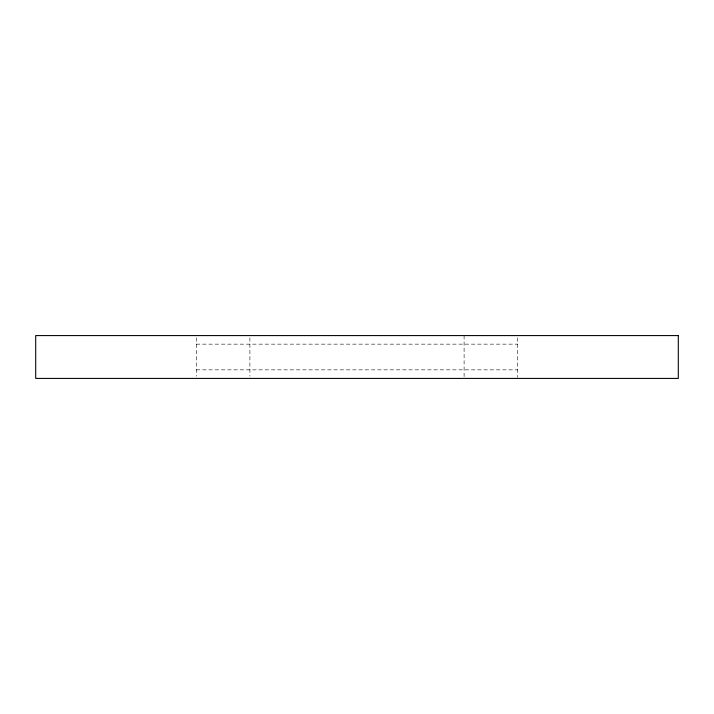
<?xml version="1.0" encoding="UTF-8"?>
<svg xmlns="http://www.w3.org/2000/svg" width="714" height="714" viewBox="0 0 714 714"><rect width="100%" height="100%" fill="white"/><g stroke="black" fill="none" stroke-linecap="round" stroke-linejoin="round"><path stroke-width="0.54" stroke-dasharray="3.57 2.68" d="M196.35 344.148L517.65 344.148M196.35 369.852L517.65 369.852M517.65 337.776L517.65 377.322M464.1 335.58L464.1 377.322M249.9 337.776L249.9 376.224M196.35 337.776L196.35 376.224"/><path stroke-width="1.07" d="M678.3 335.58L35.7 335.58L35.7 378.42L678.3 378.42L678.3 335.58"/></g></svg>
